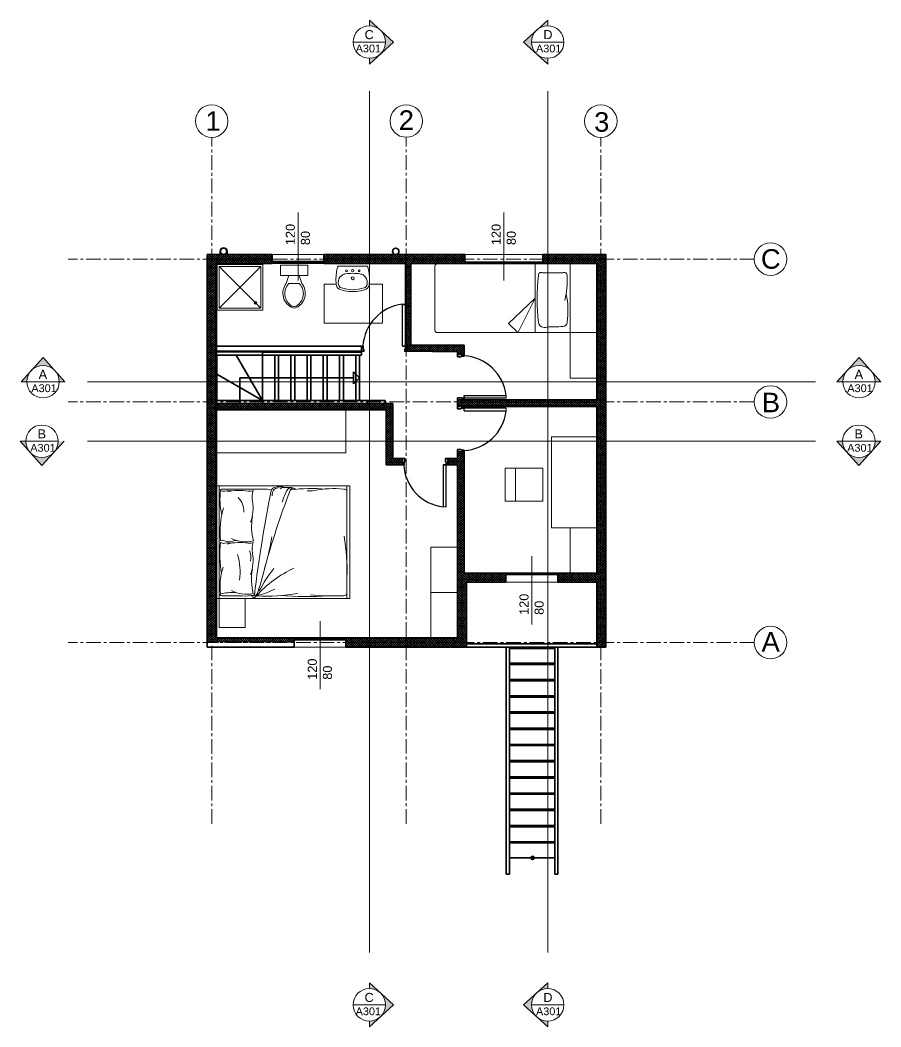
# Model space of a CAD drawing. Header units: inches. Extents: x 5267 to 8013, y 4209 to 5761.
# Drawn here: x 6686 to 8013, y 4209 to 5761 of the extents above; entities that cross this region are included whole.
import ezdxf

# ---------------------------------------------------------------- set-up
doc = ezdxf.new("R2010")
doc.units = ezdxf.units.IN
doc.header["$MEASUREMENT"] = 0
doc.linetypes.add('CENTER', pattern=[2, 1.25, -0.25, 0.25, -0.25])
for name, color, linetype, lineweight in [('A-ANNO-DIMS', 3, 'Continuous', 18), ('A-ANNO-SYMB', 3, 'Continuous', 18), ('A-ANNO-TEXT', 3, 'Continuous', 18), ('A-DOOR-FULL', 4, 'Continuous', 25), ('A-ELEV-PATT', 8, 'Continuous', 18), ('A-FLOR-LEVL', 7, 'Continuous', 35), ('A-FLOR-PATT', 8, 'Continuous', 18), ('A-FURN', 8, 'Continuous', 18), ('A-GLAZ-FULL', 4, 'Continuous', 25), ('A-WALL-FULL', 7, 'Continuous', 35)]:
    doc.layers.add(name, color=color, linetype=linetype, lineweight=lineweight)
doc.styles.add('E-ARIAL', font='Arial.ttf')
doc.styles.get("Standard").update_dxf_attribs({"font": 'Arial.ttf'})

msp = doc.modelspace()

# ---------------------------------------------------------------- hatches: boundary and pattern name
at = {"layer": 'A-ANNO-SYMB'}
h = msp.add_hatch(color=256, dxfattribs=at)
h.dxf.hatch_style = 1
h.paths.add_polyline_path([(7224.409, 5760.925), (7240.317, 5746.578, 0.17350202), (7224.409, 5752.269)])
h.paths.add_polyline_path([(7249.487, 5727.191, 0.20017764), (7242.056, 5745.01), (7261.814, 5727.191), (7241.265, 5708.622, 0.21149677)])
h.paths.add_polyline_path([(7224.409, 5702.112, 0.18638828), (7241.265, 5708.622), (7224.409, 5693.236)])
h = msp.add_hatch(color=256, dxfattribs=at)
h.dxf.hatch_style = 1
h.paths.add_polyline_path([(7499.55, 5760.925), (7483.641, 5746.578, -0.17350202), (7499.55, 5752.269)])
h.paths.add_polyline_path([(7474.471, 5727.191, -0.20017764), (7481.903, 5745.01), (7462.145, 5727.191), (7482.693, 5708.622, -0.21149677)])
h.paths.add_polyline_path([(7499.55, 5702.112, -0.18638828), (7482.693, 5708.622), (7499.55, 5693.236)])
h = msp.add_hatch(color=256, dxfattribs=at)
h.dxf.hatch_style = 1
h.paths.add_polyline_path([(6754.798, 5203.631), (6740.45, 5219.539, -0.17350202), (6746.142, 5203.631)])
h.paths.add_polyline_path([(6721.064, 5228.709, -0.20017764), (6738.883, 5221.278), (6721.064, 5241.036), (6702.495, 5220.487, -0.21149677)])
h.paths.add_polyline_path([(6695.985, 5203.631, -0.18638828), (6702.495, 5220.487), (6687.109, 5203.631)])
h = msp.add_hatch(color=256, dxfattribs=at)
h.dxf.hatch_style = 1
h.paths.add_polyline_path([(8013.475, 5203.631), (7999.128, 5219.539, -0.17350202), (8004.819, 5203.631)])
h.paths.add_polyline_path([(7979.741, 5228.709, -0.20017764), (7997.56, 5221.278), (7979.741, 5241.036), (7961.172, 5220.487, -0.21149677)])
h.paths.add_polyline_path([(7954.663, 5203.631, -0.18638828), (7961.172, 5220.487), (7945.786, 5203.631)])
h = msp.add_hatch(color=256, dxfattribs=at)
h.dxf.hatch_style = 1
h.paths.add_polyline_path([(6685.74, 5111.695), (6700.087, 5095.787, -0.17350202), (6694.396, 5111.695)])
h.paths.add_polyline_path([(6719.474, 5086.617, -0.20017764), (6701.655, 5094.049), (6719.474, 5074.291), (6738.043, 5094.839, -0.21149677)])
h.paths.add_polyline_path([(6744.553, 5111.695, -0.18638828), (6738.043, 5094.839), (6753.429, 5111.695)])
h = msp.add_hatch(color=256, dxfattribs=at)
h.dxf.hatch_style = 1
h.paths.add_polyline_path([(7945.786, 5111.695), (7960.133, 5095.787, -0.17350202), (7954.442, 5111.695)])
h.paths.add_polyline_path([(7979.52, 5086.617, -0.20017764), (7961.701, 5094.049), (7979.52, 5074.291), (7998.089, 5094.839, -0.21149677)])
h.paths.add_polyline_path([(8004.598, 5111.695, -0.18638828), (7998.089, 5094.839), (8013.475, 5111.695)])
h = msp.add_hatch(color=256, dxfattribs=at)
h.dxf.hatch_style = 1
h.paths.add_polyline_path([(7224.409, 4276.791), (7240.317, 4262.443, 0.17350202), (7224.409, 4268.135)])
h.paths.add_polyline_path([(7249.487, 4243.057, 0.20017764), (7242.056, 4260.876), (7261.814, 4243.057), (7241.265, 4224.488, 0.21149677)])
h.paths.add_polyline_path([(7224.409, 4217.978, 0.18638828), (7241.265, 4224.488), (7224.409, 4209.102)])
h = msp.add_hatch(color=256, dxfattribs=at)
h.dxf.hatch_style = 1
h.paths.add_polyline_path([(7499.55, 4276.791), (7483.641, 4262.443, -0.17350202), (7499.55, 4268.135)])
h.paths.add_polyline_path([(7474.471, 4243.057, -0.20017764), (7481.903, 4260.876), (7462.145, 4243.057), (7482.693, 4224.488, -0.21149677)])
h.paths.add_polyline_path([(7499.55, 4217.978, -0.18638828), (7482.693, 4224.488), (7499.55, 4209.102)])
at = {"layer": 'A-FLOR-PATT'}
for points in [[(7076.02, 5388.939), (7076.02, 5389.189), (7074.353, 5389.189), (7074.353, 5386.564), (7076.02, 5386.564), (7076.02, 5386.814), (7074.603, 5386.814), (7074.603, 5388.939)], [(7074.353, 5389.189), (7074.353, 5386.564), (7076.02, 5386.564), (7076.02, 5386.814), (7074.603, 5386.814), (7074.603, 5388.939), (7076.02, 5388.939), (7076.02, 5389.189)], [(7074.353, 5389.189), (7074.353, 5386.564), (7076.02, 5386.564), (7076.02, 5386.814), (7074.603, 5386.814), (7074.603, 5388.939), (7076.02, 5388.939), (7076.02, 5389.189)], [(7074.353, 5389.189), (7074.353, 5386.564), (7076.02, 5386.564), (7076.02, 5386.814), (7074.603, 5386.814), (7074.603, 5388.939), (7076.02, 5388.939), (7076.02, 5389.189)], [(7154.404, 5389.189), (7154.404, 5386.564), (7152.737, 5386.564), (7152.737, 5386.814), (7154.154, 5386.814), (7154.154, 5388.939), (7152.737, 5388.939), (7152.737, 5389.189)], [(7154.404, 5389.189), (7154.404, 5386.564), (7152.737, 5386.564), (7152.737, 5386.814), (7154.154, 5386.814), (7154.154, 5388.939), (7152.737, 5388.939), (7152.737, 5389.189)], [(7154.404, 5389.189), (7154.404, 5386.564), (7152.737, 5386.564), (7152.737, 5386.814), (7154.154, 5386.814), (7154.154, 5388.939), (7152.737, 5388.939), (7152.737, 5389.189)], [(7152.742, 5388.939), (7152.742, 5389.189), (7154.409, 5389.189), (7154.409, 5386.564), (7152.742, 5386.564), (7152.742, 5386.814), (7154.159, 5386.814), (7154.159, 5388.939)], [(7373.576, 5387.939), (7373.576, 5388.189), (7371.909, 5388.189), (7371.909, 5385.564), (7373.576, 5385.564), (7373.576, 5385.814), (7372.159, 5385.814), (7372.159, 5387.939)], [(7371.909, 5388.189), (7371.909, 5385.564), (7373.576, 5385.564), (7373.576, 5385.814), (7372.159, 5385.814), (7372.159, 5387.939), (7373.576, 5387.939), (7373.576, 5388.189)], [(7371.909, 5388.189), (7371.909, 5385.564), (7373.576, 5385.564), (7373.576, 5385.814), (7372.159, 5385.814), (7372.159, 5387.939), (7373.576, 5387.939), (7373.576, 5388.189)], [(7371.909, 5388.189), (7371.909, 5385.564), (7373.576, 5385.564), (7373.576, 5385.814), (7372.159, 5385.814), (7372.159, 5387.939), (7373.576, 5387.939), (7373.576, 5388.189)], [(7491.904, 5388.189), (7491.904, 5385.564), (7490.237, 5385.564), (7490.237, 5385.814), (7491.654, 5385.814), (7491.654, 5387.939), (7490.237, 5387.939), (7490.237, 5388.189)], [(7436.607, 4906.203), (7436.607, 4905.953), (7434.941, 4905.953), (7434.941, 4908.578), (7436.607, 4908.578), (7436.607, 4908.328), (7435.191, 4908.328), (7435.191, 4906.203)], [(7513.43, 4906.203), (7513.43, 4905.953), (7515.097, 4905.953), (7515.097, 4908.578), (7513.43, 4908.578), (7513.43, 4908.328), (7514.847, 4908.328), (7514.847, 4906.203)], [(7110.076, 4805.189), (7110.076, 4804.939), (7108.409, 4804.939), (7108.409, 4807.564), (7110.076, 4807.564), (7110.076, 4807.314), (7108.659, 4807.314), (7108.659, 4805.189)], [(7186.898, 4805.189), (7186.898, 4804.939), (7188.565, 4804.939), (7188.565, 4807.564), (7186.898, 4807.564), (7186.898, 4807.314), (7188.315, 4807.314), (7188.315, 4805.189)]]:
    msp.add_hatch(color=256, dxfattribs=at).paths.add_polyline_path(points)
at = {"layer": 'A-WALL-FULL'}
h = msp.add_hatch(dxfattribs=at)
h.set_pattern_fill('ANSI37', color=256, scale=20, angle=360)
h.set_pattern_definition([(45, (-2616.8682, -1308.8338), (-1.76776695, 1.76776695), []), (135, (-2616.8682, -1308.8338), (-1.76776695, -1.76776695), [])])
h.paths.add_polyline_path([(7074.409, 5392.564), (6981.409, 5392.564), (6981.409, 5203.631), (6988.409, 5203.631), (6988.409, 5204.564), (6988.409, 5224.564), (6988.409, 5264.564), (6988.409, 5304.564), (6988.409, 5344.564), (6988.409, 5385.564), (7074.409, 5385.564)])
h.paths.add_polyline_path([(7074.409, 5399.564), (6981.409, 5399.564), (6981.409, 5392.564), (7074.409, 5392.564)])
h.paths.add_polyline_path([(6981.409, 5399.564), (6974.409, 5399.564), (6974.409, 5392.564), (6981.409, 5392.564)])
h.paths.add_polyline_path([(6981.409, 5392.564), (6974.409, 5392.564), (6974.409, 5344.564), (6974.409, 5304.564), (6974.409, 5264.564), (6974.409, 5224.564), (6974.409, 5204.564), (6974.409, 5203.631), (6981.409, 5203.631)])
h.paths.add_polyline_path([(6988.409, 5203.631), (6981.409, 5203.631), (6981.409, 5172.314), (6988.409, 5172.314)])
h.paths.add_polyline_path([(6981.409, 5203.631), (6974.409, 5203.631), (6974.409, 5172.314), (6981.409, 5172.314)])
h.paths.add_polyline_path([(6981.409, 5172.314), (6974.409, 5172.314), (6974.409, 5149.564), (6974.409, 5111.695), (6981.409, 5111.695)])
h.paths.add_polyline_path([(6988.409, 5172.314), (6981.409, 5172.314), (6981.409, 5111.695), (6988.409, 5111.695), (6988.409, 5149.564)])
h.paths.add_polyline_path([(6981.409, 5111.695), (6974.409, 5111.695), (6974.409, 5109.564), (6974.409, 5069.564), (6974.409, 5029.564), (6974.409, 4989.564), (6974.409, 4949.564), (6974.409, 4909.564), (6974.409, 4869.564), (6974.409, 4801.564), (6981.409, 4801.564)])
h.paths.add_polyline_path([(6988.409, 5029.564), (6988.409, 5069.564), (6988.409, 5109.564), (6988.409, 5111.695), (6981.409, 5111.695), (6981.409, 4801.564), (7108.409, 4801.564), (7108.409, 4808.564), (7068.409, 4808.564), (7028.409, 4808.564), (6988.409, 4808.564), (6988.409, 4869.564), (6988.409, 4909.564), (6988.409, 4949.564), (6988.409, 4989.564)])
h.paths.add_polyline_path([(7374.473, 4799.564), (7374.473, 4801.564), (7288.409, 4801.564), (7288.409, 4794.564), (7369.409, 4794.564), (7374.473, 4794.564)])
h.paths.add_polyline_path([(7374.473, 4894.556), (7434.941, 4894.556), (7434.941, 4908.556), (7370.473, 4908.556), (7370.473, 5095.464), (7360.473, 5095.464), (7360.473, 5085.464), (7345.473, 5085.464), (7345.473, 5075.464), (7360.473, 5075.464), (7360.473, 4808.564), (7288.409, 4808.564), (7288.409, 4801.564), (7374.473, 4801.564)])
h.paths.add_polyline_path([(7281.409, 4801.564), (7224.409, 4801.564), (7224.409, 4794.564), (7281.409, 4794.564)])
h.paths.add_polyline_path([(7281.409, 4808.564), (7224.409, 4808.564), (7224.409, 4801.564), (7281.409, 4801.564)])
h.paths.add_polyline_path([(7224.409, 4801.564), (7188.409, 4801.564), (7188.409, 4794.564), (7224.409, 4794.564)])
h.paths.add_polyline_path([(7224.409, 4808.564), (7188.409, 4808.564), (7188.409, 4801.564), (7224.409, 4801.564)])
h.paths.add_polyline_path([(7288.409, 4801.564), (7281.409, 4801.564), (7281.409, 4794.564), (7288.409, 4794.564)])
h.paths.add_polyline_path([(7288.409, 4808.564), (7281.409, 4808.564), (7281.409, 4801.564), (7288.409, 4801.564)])
h.paths.add_polyline_path([(7581.432, 5111.695), (7575.409, 5111.695), (7575.409, 4908.556), (7514.941, 4908.556), (7514.941, 4894.556), (7575.409, 4894.556), (7575.409, 4801.564), (7581.432, 4801.564)])
h.paths.add_polyline_path([(7589.409, 5111.695), (7581.432, 5111.695), (7581.432, 4801.564), (7589.409, 4801.564)])
h.paths.add_polyline_path([(7589.409, 4801.564), (7581.432, 4801.564), (7581.432, 4794.564), (7589.409, 4794.564)])
h.paths.add_polyline_path([(7581.432, 4801.564), (7575.409, 4801.564), (7575.409, 4794.564), (7581.432, 4794.564)])
h.paths.add_polyline_path([(7581.432, 5172.314), (7499.55, 5172.314), (7499.55, 5165.464), (7575.409, 5165.464), (7575.409, 5111.695), (7581.432, 5111.695)])
h.paths.add_polyline_path([(7589.409, 5172.314), (7581.432, 5172.314), (7581.432, 5111.695), (7589.409, 5111.695)])
h.paths.add_polyline_path([(7499.55, 5172.314), (7360.473, 5172.314), (7360.473, 5165.464), (7499.55, 5165.464)])
h.paths.add_polyline_path([(7499.55, 5175.464), (7360.473, 5175.464), (7360.473, 5172.314), (7499.55, 5172.314)])
h.paths.add_polyline_path([(7581.432, 5203.631), (7575.409, 5203.631), (7575.409, 5175.464), (7499.55, 5175.464), (7499.55, 5172.314), (7581.432, 5172.314)])
h.paths.add_polyline_path([(7589.409, 5203.631), (7581.432, 5203.631), (7581.432, 5172.314), (7589.409, 5172.314)])
h.paths.add_polyline_path([(7589.409, 5392.564), (7581.432, 5392.564), (7581.432, 5203.631), (7589.409, 5203.631)])
h.paths.add_polyline_path([(7581.432, 5392.564), (7499.55, 5392.564), (7499.55, 5385.564), (7575.409, 5385.564), (7575.409, 5203.631), (7581.432, 5203.631)])
h.paths.add_polyline_path([(7581.432, 5399.564), (7499.55, 5399.564), (7499.55, 5392.564), (7581.432, 5392.564)])
h.paths.add_polyline_path([(7589.409, 5399.564), (7581.432, 5399.564), (7581.432, 5392.564), (7589.409, 5392.564)])
h.paths.add_polyline_path([(7499.55, 5392.564), (7491.909, 5392.564), (7491.909, 5385.564), (7499.55, 5385.564)])
h.paths.add_polyline_path([(7499.55, 5399.564), (7491.909, 5399.564), (7491.909, 5392.564), (7499.55, 5392.564)])
h.paths.add_polyline_path([(7371.909, 5392.564), (7288.409, 5392.564), (7288.409, 5385.564), (7371.909, 5385.564)])
h.paths.add_polyline_path([(7371.909, 5399.564), (7288.409, 5399.564), (7288.409, 5392.564), (7371.909, 5392.564)])
h.paths.add_polyline_path([(7288.409, 5392.564), (7280.041, 5392.564), (7280.041, 5374.564), (7288.409, 5374.564)])
h.paths.add_polyline_path([(7280.041, 5392.564), (7234.409, 5392.564), (7234.409, 5385.564), (7280.041, 5385.564)])
edge = h.paths.add_edge_path()
edge.add_line((7280.041, 5399.564), (7265.772, 5399.564))
edge.add_arc((7265.091, 5404.517), 5, 262.165637, 277.834363, ccw=False)
edge.add_line((7264.409, 5399.564), (7234.409, 5399.564))
edge.add_line((7234.409, 5399.564), (7234.409, 5392.564))
edge.add_line((7234.409, 5392.564), (7280.041, 5392.564))
edge.add_line((7280.041, 5392.564), (7280.041, 5399.564))
h.paths.add_polyline_path([(7288.409, 5399.564), (7280.041, 5399.564), (7280.041, 5392.564), (7288.409, 5392.564)])
h.paths.add_polyline_path([(7288.421, 5374.564), (7288.409, 5374.564), (7280.03, 5374.564), (7280.03, 5258.164), (7282.521, 5258.164), (7282.521, 5253.664), (7282.521, 5250.464), (7360.473, 5249.764), (7360.473, 5245.464), (7370.473, 5245.464), (7370.473, 5259.764), (7288.421, 5259.764)])
h.paths.add_polyline_path([(7224.409, 5392.564), (7194.409, 5392.564), (7194.409, 5385.564), (7224.409, 5385.564)])
h.paths.add_polyline_path([(7224.409, 5399.564), (7194.409, 5399.564), (7194.409, 5392.564), (7224.409, 5392.564)])
h.paths.add_polyline_path([(7194.409, 5399.564), (7154.409, 5399.564), (7154.409, 5392.564), (7194.409, 5392.564)])
h.paths.add_polyline_path([(7194.409, 5392.564), (7154.409, 5392.564), (7154.409, 5385.564), (7194.409, 5385.564)])
h.paths.add_polyline_path([(7234.409, 5392.564), (7224.409, 5392.564), (7224.409, 5385.564), (7234.409, 5385.564)])
h.paths.add_polyline_path([(7234.409, 5399.564), (7224.409, 5399.564), (7224.409, 5392.564), (7234.409, 5392.564)])
h.paths.add_polyline_path([(7260.473, 5170.064), (7224.409, 5170.064), (7224.409, 5160.064), (7250.473, 5160.064), (7250.473, 5111.695), (7260.473, 5111.695)])
h.paths.add_polyline_path([(7275.473, 5085.464), (7260.473, 5085.464), (7260.473, 5111.695), (7250.473, 5111.695), (7250.473, 5075.464), (7275.473, 5075.464)])
h.paths.add_polyline_path([(7224.409, 5170.064), (6988.409, 5170.064), (6988.409, 5160.064), (7224.409, 5160.064)])

# ---------------------------------------------------------------- linework, layer by layer
for p, q in [((7360.473, 5245.464), (7360.473, 5249.764)), ((7360.473, 5165.464), (7360.473, 5175.464)), ((7370.473, 5175.464), (7370.473, 5182.464)), ((7370.473, 5158.464), (7370.473, 5165.464)), ((7275.473, 5075.464), (7275.473, 5085.464)), ((7345.473, 5075.464), (7345.473, 5085.464)), ((7589.409, 4794.564), (7335.409, 4794.564))]:
    msp.add_line(p, q)
at = {"layer": 'A-ANNO-DIMS'}
for p, q in [((7114.409, 5399.564), (7114.409, 5464.564)), ((7431.909, 5399.564), (7431.909, 5464.564)), ((7114.409, 5359.564), (7114.409, 5399.564)), ((7431.909, 5359.564), (7431.909, 5399.564)), ((7474.941, 4934.556), (7474.941, 4894.556)), ((7474.941, 4894.556), (7474.941, 4829.556)), ((7148.409, 4834.564), (7148.409, 4794.564)), ((7148.409, 4794.564), (7148.409, 4729.564))]:
    msp.add_line(p, q, dxfattribs=at)
at = {"layer": 'A-ANNO-SYMB'}
for p, q in [((7261.814, 5727.191), (7224.409, 5760.925)), ((7224.409, 5760.925), (7224.409, 5752.269)), ((7462.145, 5727.191), (7499.55, 5760.925)), ((7499.55, 5760.925), (7499.55, 5752.269)), ((7199.331, 5727.191), (7249.487, 5727.191)), ((7261.814, 5727.191), (7224.409, 5693.236)), ((7462.145, 5727.191), (7499.55, 5693.236)), ((7524.628, 5727.191), (7474.471, 5727.191)), ((7224.409, 5693.236), (7224.409, 5702.112)), ((7499.55, 5693.236), (7499.55, 5702.112)), ((6721.064, 5241.036), (6687.109, 5203.631)), ((6721.064, 5241.036), (6754.798, 5203.631)), ((7979.741, 5241.036), (7945.786, 5203.631)), ((7979.741, 5241.036), (8013.475, 5203.631)), ((6687.109, 5203.631), (6695.985, 5203.631)), ((6695.985, 5203.631), (6746.142, 5203.631)), ((6754.798, 5203.631), (6746.142, 5203.631)), ((7945.786, 5203.631), (7954.663, 5203.631)), ((7954.663, 5203.631), (8004.819, 5203.631)), ((8013.475, 5203.631), (8004.819, 5203.631)), ((6719.474, 5074.291), (6685.74, 5111.695)), ((6685.74, 5111.695), (6694.396, 5111.695)), ((6744.553, 5111.695), (6694.396, 5111.695)), ((6719.474, 5074.291), (6753.429, 5111.695)), ((7979.52, 5074.291), (7945.786, 5111.695)), ((7945.786, 5111.695), (7954.442, 5111.695)), ((8004.598, 5111.695), (7954.442, 5111.695)), ((7979.52, 5074.291), (8013.475, 5111.695)), ((8013.475, 5111.695), (8004.598, 5111.695)), ((7261.814, 4243.057), (7224.409, 4276.791)), ((7224.409, 4276.791), (7224.409, 4268.135)), ((7462.145, 4243.057), (7499.55, 4276.791)), ((7499.55, 4276.791), (7499.55, 4268.135)), ((7199.331, 4243.057), (7249.487, 4243.057)), ((7261.814, 4243.057), (7224.409, 4209.102)), ((7462.145, 4243.057), (7499.55, 4209.102)), ((7524.628, 4243.057), (7474.471, 4243.057)), ((7224.409, 4209.102), (7224.409, 4217.978)), ((7499.55, 4209.102), (7499.55, 4217.978))]:
    msp.add_line(p, q, dxfattribs=at)
at = {"layer": 'A-ANNO-SYMB', "linetype": 'CENTER', "ltscale": 18}
for points in [[(6981.409, 4522.111), (6981.409, 5580.211)], [(7281.409, 4522.232), (7281.409, 5580.332)], [(7581.432, 4522.112), (7581.432, 5580.212)], [(7818.198, 5392.564), (6760.098, 5392.564)], [(7818.078, 5172.314), (6759.978, 5172.314)], [(7818.199, 4801.564), (6760.099, 4801.564)]]:
    msp.add_lwpolyline(points, dxfattribs=at)
at = {"layer": 'A-ANNO-SYMB'}
for centre in [(7224.409, 5727.191), (7499.55, 5727.191), (6981.297, 5605.29), (7281.409, 5605.41), (7581.432, 5605.29), (7843.277, 5392.564), (6721.064, 5203.631), (7979.741, 5203.631), (7843.157, 5172.314), (6719.474, 5111.695), (7979.52, 5111.695), (7843.278, 4801.452), (7224.409, 4243.057), (7499.55, 4243.057)]:
    msp.add_circle(centre, 25.078, dxfattribs=at)
at = {"layer": 'A-DOOR-FULL'}
for p, q in [((7275.521, 5258.164), (7275.521, 5323.164)), ((7280.021, 5323.164), (7280.021, 5258.164)), ((7280.021, 5258.164), (7275.521, 5258.164)), ((7275.521, 5258.164), (7280.021, 5258.164)), ((7370.473, 5177.964), (7370.473, 5182.464)), ((7370.473, 5182.464), (7370.473, 5177.964)), ((7370.473, 5182.464), (7435.473, 5182.464)), ((7435.473, 5177.964), (7370.473, 5177.964)), ((7435.473, 5162.964), (7370.473, 5162.964)), ((7370.473, 5158.464), (7435.473, 5158.464)), ((7342.973, 5075.464), (7338.473, 5075.464)), ((7338.473, 5075.464), (7342.973, 5075.464)), ((7338.473, 5075.464), (7338.473, 5010.464)), ((7342.973, 5010.464), (7342.973, 5075.464))]:
    msp.add_line(p, q, dxfattribs=at)
for centre, start, end in [((7283.925, 5254.047), 96.932779, 176.610161), ((7366.356, 5174.06), 6.932779, 86.610161), ((7366.356, 5166.868), 273.389839, 353.067221), ((7346.877, 5079.581), 183.38984, 263.067221)]:
    msp.add_arc(centre, 69.626, start, end, dxfattribs=at)
at = {"layer": 'A-ELEV-PATT'}
for p, q in [((7224.409, 4323.903), (7224.409, 5651.585)), ((7499.55, 5651.585), (7499.55, 4323.903)), ((7154.409, 5399.564), (7074.409, 5399.564)), ((7074.409, 5385.564), (7154.409, 5385.564)), ((7371.909, 5399.564), (7491.909, 5399.564)), ((6974.409, 5203.631), (7912.783, 5203.631)), ((6974.409, 5111.695), (7912.783, 5111.695)), ((7514.941, 4894.556), (7434.941, 4894.556)), ((7188.409, 4794.564), (7108.409, 4794.564))]:
    msp.add_line(p, q, dxfattribs=at)
at = {"layer": 'A-FLOR-LEVL'}
for p, q in [((7059.409, 5244.564), (7059.409, 5249.064)), ((7212.521, 5249.064), (7059.409, 5249.064)), ((7059.409, 5244.564), (7059.409, 5249.064)), ((7018.995, 5244.564), (6989.409, 5244.564)), ((6989.409, 5214.978), (6989.409, 5244.564)), ((6989.409, 5214.978), (6989.409, 5244.564)), ((7059.409, 5244.564), (7018.995, 5244.564)), ((7059.409, 5174.564), (7018.995, 5244.564)), ((7206.391, 5244.564), (7059.409, 5244.564)), ((7059.409, 5170.064), (7059.409, 5244.564)), ((7078.409, 5174.564), (7078.409, 5244.564)), ((7084.409, 5174.564), (7084.409, 5244.564)), ((7103.409, 5174.564), (7103.409, 5244.564)), ((7109.409, 5174.564), (7109.409, 5244.564)), ((7128.409, 5174.564), (7128.409, 5244.564)), ((7134.409, 5174.564), (7134.409, 5244.564)), ((7153.409, 5174.564), (7153.409, 5244.564)), ((7159.409, 5174.564), (7159.409, 5244.564)), ((7178.409, 5174.564), (7178.409, 5244.564)), ((7184.409, 5174.564), (7184.409, 5244.564)), ((7203.409, 5174.564), (7203.409, 5244.564)), ((7206.391, 5244.564), (7209.409, 5244.564)), ((7209.409, 5174.564), (7209.409, 5244.564)), ((6989.409, 5174.564), (6989.409, 5214.978)), ((6989.409, 5174.564), (6989.409, 5214.978)), ((7059.409, 5174.564), (6989.409, 5214.978)), ((7200.122, 5200.277), (7200.122, 5218.85)), ((7209.409, 5209.564), (7200.122, 5218.85)), ((7024.409, 5209.564), (7200.122, 5209.564)), ((7024.409, 5209.564), (7024.409, 5170.064)), ((7209.409, 5209.564), (7200.122, 5200.277)), ((7059.409, 5174.564), (6989.409, 5174.564)), ((7059.409, 5174.564), (7248.749, 5174.564)), ((7248.749, 5170.064), (7059.409, 5170.064)), ((7221.029, 5170.064), (7221.029, 5174.564)), ((7248.749, 5174.564), (7248.749, 5170.064)), ((7108.409, 4808.564), (7188.409, 4808.564)), ((7369.409, 4794.564), (7288.409, 4794.564)), ((7374.409, 4794.564), (7289.409, 4794.564)), ((7374.409, 4794.564), (7289.409, 4794.564)), ((7435.409, 4444.564), (7435.409, 4794.564)), ((7440.409, 4444.564), (7440.409, 4794.564)), ((7440.409, 4792.564), (7510.409, 4792.564)), ((7510.409, 4444.564), (7510.409, 4794.564)), ((7515.409, 4444.564), (7515.409, 4794.564)), ((7510.409, 4769.564), (7440.409, 4769.564)), ((7510.409, 4767.563), (7440.409, 4767.563)), ((7510.409, 4744.563), (7440.409, 4744.563)), ((7510.409, 4742.563), (7440.409, 4742.563)), ((7510.409, 4719.563), (7440.409, 4719.563)), ((7510.409, 4717.563), (7440.409, 4717.563)), ((7510.409, 4694.563), (7440.409, 4694.563)), ((7510.409, 4692.563), (7440.409, 4692.563)), ((7510.409, 4669.563), (7440.409, 4669.563)), ((7510.409, 4667.562), (7440.409, 4667.562)), ((7510.409, 4644.562), (7440.409, 4644.562)), ((7510.409, 4642.562), (7440.409, 4642.562)), ((7510.409, 4619.562), (7440.409, 4619.562)), ((7510.409, 4617.562), (7440.409, 4617.562)), ((7510.409, 4594.562), (7440.409, 4594.562)), ((7510.409, 4594.562), (7440.409, 4594.562)), ((7510.409, 4592.561), (7440.409, 4592.561)), ((7510.409, 4592.561), (7440.409, 4592.561)), ((7510.409, 4569.561), (7440.409, 4569.561)), ((7510.409, 4569.561), (7440.409, 4569.561)), ((7510.409, 4567.561), (7440.409, 4567.561)), ((7510.409, 4544.561), (7440.409, 4544.561)), ((7510.409, 4544.561), (7440.409, 4544.561)), ((7510.409, 4542.561), (7440.409, 4542.561)), ((7510.409, 4519.561), (7440.409, 4519.561)), ((7510.409, 4517.56), (7440.409, 4517.56)), ((7510.409, 4517.56), (7440.409, 4517.56)), ((7510.409, 4517.56), (7440.409, 4517.56)), ((7510.409, 4517.56), (7440.409, 4517.56)), ((7510.409, 4494.56), (7440.409, 4494.56)), ((7510.409, 4494.56), (7440.409, 4494.56)), ((7510.409, 4492.564), (7440.409, 4492.564)), ((7510.409, 4492.564), (7440.409, 4492.564)), ((7510.409, 4469.564), (7440.409, 4469.564)), ((7440.409, 4444.564), (7435.409, 4444.564)), ((7440.409, 4444.564), (7435.409, 4444.564)), ((7515.409, 4444.564), (7510.409, 4444.564))]:
    msp.add_line(p, q, dxfattribs=at)
msp.add_circle((7476.214, 4469.564), 2.5, dxfattribs=at)
at = {"layer": 'A-FURN'}
for p, q in [((7480.239, 5332.379), (7480.239, 5385.564)), ((7480.239, 5279.194), (7480.239, 5385.564)), ((7480.239, 5332.379), (7480.239, 5385.564)), ((7480.239, 5279.194), (7480.239, 5385.564)), ((7534.409, 5279.194), (7534.409, 5385.564)), ((7534.409, 5279.194), (7534.409, 5385.564)), ((7534.409, 5385.564), (7534.409, 5279.194)), ((7534.409, 5279.194), (7534.409, 5385.564)), ((7534.409, 5279.194), (7534.409, 5385.564)), ((7534.409, 5385.564), (7534.409, 5279.194)), ((7534.409, 5385.564), (7534.409, 5279.194)), ((7056.909, 5381.064), (6992.909, 5317.064)), ((7056.909, 5317.064), (6992.909, 5381.064)), ((7176.515, 5381.489), (7221.06, 5381.489)), ((7325.689, 5381.844), (7325.689, 5282.914)), ((7325.689, 5381.844), (7325.689, 5282.914)), ((7100.364, 5367.084), (7096.364, 5355.084)), ((7116.364, 5355.084), (7100.364, 5355.084)), ((7116.364, 5367.084), (7120.364, 5355.084)), ((7154.546, 5354.039), (7172.921, 5354.039)), ((7154.546, 5294.039), (7154.546, 5354.039)), ((7224.121, 5354.039), (7244.546, 5354.039)), ((7244.546, 5354.039), (7244.546, 5294.039)), ((7275.521, 5323.164), (7280.021, 5323.164)), ((7480.239, 5332.379), (7439, 5293.208)), ((7480.239, 5332.379), (7439, 5293.208)), ((7480.239, 5332.379), (7453.386, 5279.166)), ((7480.239, 5332.379), (7453.386, 5279.166)), ((7275.521, 5322.264), (7280.021, 5322.264)), ((7244.546, 5294.039), (7154.546, 5294.039)), ((7439.007, 5293.208), (7453.4, 5279.194)), ((7439.007, 5293.208), (7453.4, 5279.194)), ((7329.409, 5279.194), (7493.729, 5279.194)), ((7329.409, 5279.194), (7493.729, 5279.194)), ((7534.409, 5279.194), (7480.239, 5279.194)), ((7534.409, 5279.194), (7480.239, 5279.194)), ((7493.729, 5279.194), (7534.409, 5279.194)), ((7493.729, 5279.194), (7534.409, 5279.194)), ((7534.409, 5209.194), (7534.409, 5279.194)), ((7534.409, 5279.194), (7575.409, 5279.194)), ((7534.409, 5279.194), (7575.409, 5279.194)), ((6974.409, 5203.631), (6789.624, 5203.631)), ((7575.409, 5209.194), (7534.409, 5209.194)), ((7435.473, 5183.164), (7435.473, 5178.664)), ((7435.473, 5182.464), (7435.473, 5177.964)), ((7188.409, 5094.064), (7188.409, 5160.064)), ((7435.473, 5162.964), (7435.473, 5157.964)), ((6974.409, 5111.695), (6789.624, 5111.695)), ((7505.409, 4978.556), (7505.409, 5118.556)), ((7505.409, 5118.556), (7575.409, 5118.556)), ((6988.409, 5094.064), (7188.409, 5094.064)), ((7433.944, 5070.19), (7491.944, 5070.19)), ((7433.944, 5019.19), (7433.944, 5070.19)), ((7449.944, 5019.19), (7449.944, 5070.19)), ((7491.944, 5070.19), (7491.944, 5019.19)), ((6988.409, 5043.29), (7194.325, 5043.29)), ((6992.803, 4869.564), (6992.803, 5043.29)), ((7059.792, 5038.18), (6996.891, 5038.18)), ((7102.988, 5040.735), (7092.961, 5040.735)), ((7104.756, 5040.419), (7110.826, 5038.18)), ((7189.931, 4869.564), (7189.931, 5043.29)), ((7194.325, 4869.564), (7194.325, 5043.29)), ((7491.944, 5019.19), (7433.944, 5019.19)), ((7337.773, 5010.464), (7342.273, 5010.464)), ((7338.473, 5010.464), (7342.973, 5010.464)), ((7575.409, 4978.556), (7505.409, 4978.556)), ((7534.409, 4978.556), (7534.409, 4908.556)), ((7575.409, 4978.556), (7534.409, 4978.556)), ((7319.473, 4878.564), (7319.473, 4948.564)), ((7319.473, 4948.564), (7360.473, 4948.564)), ((7319.473, 4808.564), (7319.473, 4878.564)), ((7319.473, 4878.564), (7360.473, 4878.564)), ((7360.473, 4878.564), (7319.473, 4878.564)), ((6988.409, 4869.564), (7194.325, 4869.564)), ((6992.803, 4824.564), (6992.803, 4869.564)), ((6992.803, 4869.564), (7032.803, 4869.564)), ((7032.803, 4869.564), (7032.803, 4824.564)), ((7032.803, 4824.564), (6992.803, 4824.564))]:
    msp.add_line(p, q, dxfattribs=at)
for points in [[(7059.909, 5384.064), (6989.909, 5384.064), (6989.909, 5314.064), (7059.909, 5314.064)], [(7056.909, 5381.064), (6992.909, 5381.064), (6992.909, 5317.064), (7056.909, 5317.064)], [(7129.364, 5367.084), (7129.364, 5383.084), (7087.364, 5383.084), (7087.364, 5367.084)]]:
    msp.add_lwpolyline(points, close=True, dxfattribs=at)
for centre, radius in [((7189.069, 5374.687), 1.458), ((7198.787, 5374.687), 1.701), ((7208.505, 5374.687), 1.458), ((7198.787, 5363.026), 2.235), ((7048.991, 5324.982), 2)]:
    msp.add_circle(centre, radius, dxfattribs=at)
for centre, radius, start, end in [((7329.409, 5381.844), 3.72, 90, 180), ((7329.409, 5381.844), 3.72, 90, 180), ((7246.885, 5361.005), 74.013, 164.510265, 180.425162), ((7176.464, 5380.563), 0.927, 86.848034, 167.036943), ((7190.646, 5354.29), 15.835, 100.004253, 119.269919), ((7199.197, 5289.035), 81.636, 90.287623, 97.957639), ((7198.377, 5289.035), 81.636, 82.042361, 89.712377), ((7205.644, 5348.911), 21.358, 65.000669, 79.110678), ((7221.11, 5380.563), 0.927, 12.963057, 93.151966), ((7150.69, 5361.005), 74.013, 359.574838, 15.489735), ((7489.741, 5367.504), 4.525, 66.108412, 189.65758), ((7489.741, 5367.504), 4.525, 66.108412, 189.65758), ((7511.75, 5821.731), 450.541, 267.433329, 271.403752), ((7511.75, 5821.731), 450.541, 267.433329, 271.403752), ((7525.079, 5367.6), 4.373, 348.727786, 121.609499), ((7525.079, 5367.6), 4.373, 348.727786, 121.609499), ((7115.403, 5339.923), 24.338, 141.46911, 247.971435), ((7116.763, 5339.449), 22.658, 136.367725, 238.946824), ((7101.325, 5339.923), 24.338, 292.028433, 38.530706), ((7099.964, 5339.449), 22.658, 301.053007, 43.632092), ((7260.543, 5365.144), 87.795, 183.061208, 187.26694), ((7181.565, 5353.666), 8.12, 177.369742, 242.477337), ((7190.24, 5356.337), 13.883, 143.690331, 192.318723), ((7189.958, 5356.578), 13.513, 121.466522, 143.801932), ((7207.616, 5356.578), 13.513, 36.198068, 58.533478), ((7207.334, 5356.337), 13.883, 347.681277, 36.309669), ((7216.009, 5353.666), 8.12, 297.522663, 2.630258), ((7137.031, 5365.144), 87.795, 352.73306, 356.938792), ((7833.988, 5331.548), 350.62, 174.113914, 185.987397), ((7833.988, 5331.548), 350.62, 174.113914, 185.987397), ((7393.326, 5359.5), 136.234, 347.056382, 3.048832), ((7393.326, 5359.5), 136.234, 347.056382, 3.048832), ((7182.604, 5354.127), 5.974, 187.223352, 256.697213), ((7195.063, 5387.553), 44.562, 247.225426, 259.360071), ((7198.463, 5398.243), 52.821, 250.95751, 270.351757), ((7197.865, 5396.22), 53.609, 258.127357, 270.985569), ((7199.111, 5398.243), 52.821, 269.648243, 289.04249), ((7199.709, 5396.22), 53.609, 269.014431, 281.872643), ((7202.511, 5387.553), 44.562, 280.639929, 292.774574), ((7214.971, 5354.127), 5.974, 283.302787, 352.776648), ((7407.978, 5313.181), 122.747, 351.470226, 12.103264), ((7407.978, 5313.181), 122.747, 351.470226, 12.103264), ((7108.364, 5327.331), 8, 245.731825, 294.268174), ((7108.364, 5325.084), 8, 254.860528, 285.139471), ((7494.233, 5296.077), 9.02, 187.015318, 294.374368), ((7494.233, 5296.077), 9.02, 187.015318, 294.374368), ((7523.075, 5294.975), 6.293, 270, 0), ((7523.075, 5294.975), 6.293, 270, 0), ((7329.409, 5282.914), 3.72, 180, 270), ((7329.409, 5282.914), 3.72, 180, 270), ((7486.02, 6037.2), 749.435, 270.912564, 272.834064), ((7486.02, 6037.2), 749.435, 270.912564, 272.834064), ((6996.891, 5033.07), 5.11, 90, 143.130102), ((7102.905, 5023.131), 108.905, 173.141364, 192.42475), ((6999.533, 5042.77), 8.161, 234.378765, 285.198766), ((7007.591, 5013.108), 22.576, 77.311958, 105.198766), ((7024.173, 4957.59), 78.409, 80.371122, 104.259951), ((7039.482, 5047.831), 13.121, 260.371122, 296.964937), ((7079.38, 5025.341), 35.623, 162.35976, 189.39259), ((8971.764, 4648.132), 1937.801, 168.477032, 173.272009), ((7058.921, 4973.266), 64.92, 77.089042, 89.231293), ((8410.902, 4538.355), 1400.085, 159.186833, 164.407991), ((7080.027, 5033.788), 7.153, 102.88269, 168.38686), ((7098.335, 5026.198), 23.986, 155.033856, 176.464005), ((7084.589, 5029.751), 10.352, 94.684898, 140.598405), ((7086.529, 5005.36), 36.316, 76.928646, 102.88269), ((7093.614, 5029.738), 11.016, 86.60169, 127.730196), ((7152.985, 5003.126), 64.537, 148.01123, 166.865126), ((7102.151, 5034.997), 4.539, 89.010103, 149.297602), ((7107.003, 5034.144), 5.11, 69.754101, 160.672416), ((7136.136, 4794.336), 244.711, 85.175282, 97.876467), ((7102.988, 5035.625), 5.11, 69.754101, 90), ((7102.988, 5035.625), 5.11, 69.754101, 90), ((7132.757, 5069.22), 34.076, 262.474666, 281.342535), ((7170.212, 4882.499), 156.365, 84.638963, 101.342535), ((7184.821, 5033.07), 5.11, 360, 90), ((7000.849, 5003.729), 30.088, 357.829475, 45.009831), ((6980.394, 5008.967), 64.708, 340.355933, 9.39259), ((7142.537, 4970.659), 148.4, 164.892475, 184.681971), ((7131.275, 4980.498), 88.497, 170.326576, 194.597312), ((7182.813, 4937.179), 188.965, 174.309461, 188.941351), ((6997.745, 4950.731), 8.411, 65.787732, 111.712379), ((6999.533, 4962.55), 8.161, 234.378765, 285.198766), ((7008.278, 4974.155), 17.271, 245.787732, 292.880829), ((7007.591, 4932.888), 22.576, 77.311958, 105.198766), ((7024.173, 4877.37), 78.409, 80.371122, 104.259951), ((7033.918, 5008.998), 52.136, 245.117953, 282.986189), ((7018.404, 4950.16), 8.772, 69.016086, 112.880829), ((7039.482, 4967.61), 13.121, 260.371122, 296.964937), ((7079.38, 4945.121), 35.623, 162.35976, 189.39259), ((6465.128, 5074.88), 618.908, 340.996868, 349.727962), ((6864.051, 4911.701), 326.023, 358.3066, 9.483152), ((6940.422, 4911.894), 84.635, 350.432033, 17.270199), ((7015.453, 4932.745), 26.234, 347.148032, 22.382506), ((6978.38, 4928.582), 66.722, 340.657203, 9.250067), ((7082.821, 4888.585), 88.783, 161.02924, 188.01463), ((7133.517, 4899.091), 90.821, 170.143826, 194.100852), ((7179.134, 4759.187), 172.133, 114.383269, 138.45325), ((7244.596, 4780.247), 215.224, 141.037593, 152.08563), ((6996.891, 4878.761), 5.11, 216.869898, 270), ((7010.499, 4825.828), 52.736, 82.461081, 107.199075), ((6999.1, 3461.732), 1411.921, 88.811497, 90.089628), ((7035.273, 4927.854), 51.894, 243.33187, 281.289123), ((7032.923, 4925.803), 52.65, 265.055373, 285.85571), ((7046.507, 4875.209), 4.23, 196.300479, 333.938181), ((7045.219, 4875.596), 2.135, 219.395776, 348.125596), ((7045.492, 4876.438), 4.227, 292.605191, 4.498882), ((7015.486, 5011.069), 142.052, 284.189385, 296.309584), ((7063.699, 5179.353), 306.295, 267.494072, 279.509407), ((7129.549, 5441.896), 569.401, 265.697202, 273.222979), ((7169.111, 5244.381), 371.062, 264.512654, 272.426502), ((7184.821, 4878.761), 5.11, 270, 360)]:
    msp.add_arc(centre, radius, start, end, dxfattribs=at)
at = {"layer": 'A-GLAZ-FULL'}
for p, q in [((7074.353, 5389.189), (7154.409, 5389.189)), ((7076.02, 5389.189), (7074.353, 5389.189)), ((7074.353, 5386.564), (7153.545, 5386.564)), ((7074.603, 5386.814), (7074.603, 5388.939)), ((7076.02, 5386.814), (7074.603, 5386.814)), ((7075.02, 5387.21), (7075.02, 5388.543)), ((7075.02, 5388.543), (7077.936, 5388.543)), ((7075.02, 5387.21), (7077.936, 5387.21)), ((7076.02, 5388.939), (7076.02, 5389.189)), ((7076.02, 5386.564), (7076.02, 5386.814)), ((7076.936, 5388.126), (7151.82, 5388.126)), ((7076.936, 5387.626), (7076.936, 5388.126)), ((7076.936, 5387.626), (7151.82, 5387.626)), ((7077.936, 5388.126), (7077.936, 5388.543)), ((7077.936, 5387.21), (7077.936, 5387.626)), ((7153.737, 5388.543), (7150.82, 5388.543)), ((7150.82, 5388.126), (7150.82, 5388.543)), ((7150.82, 5387.21), (7150.82, 5387.626)), ((7153.737, 5387.21), (7150.82, 5387.21)), ((7151.82, 5388.126), (7151.82, 5387.626)), ((7153.545, 5388.939), (7153.545, 5389.189)), ((7153.545, 5386.564), (7153.545, 5386.814)), ((7153.545, 5386.814), (7154.159, 5386.814)), ((7153.737, 5387.21), (7153.737, 5388.543)), ((7154.159, 5388.939), (7154.159, 5386.814)), ((7154.409, 5389.189), (7154.409, 5386.564)), ((7371.909, 5388.189), (7491.909, 5388.189)), ((7373.576, 5388.189), (7371.909, 5388.189)), ((7371.909, 5385.564), (7491.909, 5385.564)), ((7373.576, 5385.814), (7372.159, 5385.814)), ((7372.576, 5386.21), (7372.576, 5387.543)), ((7372.576, 5387.543), (7375.492, 5387.543)), ((7372.576, 5386.21), (7375.492, 5386.21)), ((7373.576, 5387.939), (7373.576, 5388.189)), ((7373.576, 5385.564), (7373.576, 5385.814)), ((7374.492, 5387.126), (7490.655, 5387.126)), ((7374.492, 5386.626), (7374.492, 5387.126)), ((7374.492, 5386.626), (7490.655, 5386.626)), ((7375.492, 5387.126), (7375.492, 5387.543)), ((7375.492, 5386.21), (7375.492, 5386.626)), ((7491.646, 5387.543), (7488.729, 5387.543)), ((7488.729, 5387.126), (7488.729, 5387.543)), ((7488.729, 5386.21), (7488.729, 5386.626)), ((7491.646, 5386.21), (7488.729, 5386.21)), ((7490.655, 5387.126), (7490.655, 5386.626)), ((7491.646, 5386.21), (7491.646, 5387.543)), ((7515.097, 4908.578), (7434.941, 4908.578)), ((7515.097, 4905.953), (7434.941, 4905.953)), ((7435.191, 4906.203), (7435.191, 4908.328)), ((7435.805, 4908.328), (7435.191, 4908.328)), ((7435.613, 4907.932), (7438.529, 4907.932)), ((7435.613, 4907.932), (7435.613, 4906.599)), ((7435.613, 4906.599), (7438.529, 4906.599)), ((7435.805, 4908.578), (7435.805, 4908.328)), ((7435.805, 4906.203), (7435.805, 4905.953)), ((7512.514, 4907.516), (7437.529, 4907.516)), ((7437.529, 4907.016), (7437.529, 4907.516)), ((7512.514, 4907.016), (7437.529, 4907.016)), ((7438.529, 4907.932), (7438.529, 4907.516)), ((7438.529, 4907.016), (7438.529, 4906.599)), ((7514.43, 4907.932), (7511.514, 4907.932)), ((7511.514, 4907.932), (7511.514, 4907.516)), ((7511.514, 4907.016), (7511.514, 4906.599)), ((7514.43, 4906.599), (7511.514, 4906.599)), ((7512.514, 4907.516), (7512.514, 4907.016)), ((7513.43, 4908.578), (7513.43, 4908.328)), ((7513.43, 4908.328), (7514.847, 4908.328)), ((7513.43, 4906.203), (7513.43, 4905.953)), ((7513.43, 4905.953), (7515.097, 4905.953)), ((7514.43, 4907.932), (7514.43, 4906.599)), ((7188.565, 4807.564), (7108.409, 4807.564)), ((7108.409, 4804.939), (7108.409, 4807.564)), ((7188.565, 4804.939), (7108.409, 4804.939)), ((7108.659, 4805.189), (7108.659, 4807.314)), ((7109.273, 4807.314), (7108.659, 4807.314)), ((7109.081, 4806.918), (7111.998, 4806.918)), ((7109.081, 4806.918), (7109.081, 4805.585)), ((7109.081, 4805.585), (7111.998, 4805.585)), ((7109.273, 4807.564), (7109.273, 4807.314)), ((7109.273, 4805.189), (7109.273, 4804.939)), ((7185.982, 4806.501), (7110.998, 4806.501)), ((7110.998, 4806.001), (7110.998, 4806.501)), ((7185.982, 4806.001), (7110.998, 4806.001)), ((7111.998, 4806.918), (7111.998, 4806.501)), ((7111.998, 4806.001), (7111.998, 4805.585)), ((7187.898, 4806.918), (7184.982, 4806.918)), ((7184.982, 4806.918), (7184.982, 4806.501)), ((7184.982, 4806.001), (7184.982, 4805.585)), ((7187.898, 4805.585), (7184.982, 4805.585)), ((7185.982, 4806.501), (7185.982, 4806.001)), ((7186.898, 4807.564), (7186.898, 4807.314)), ((7186.898, 4807.314), (7188.315, 4807.314)), ((7186.898, 4805.189), (7186.898, 4804.939)), ((7186.898, 4804.939), (7188.565, 4804.939)), ((7187.898, 4806.918), (7187.898, 4805.585)), ((7188.315, 4807.314), (7188.315, 4805.189))]:
    msp.add_line(p, q, dxfattribs=at)
at = {"layer": 'A-WALL-FULL'}
for p, q in [((6994.344, 5404.564), (6994.344, 5399.564)), ((6994.344, 5404.564), (6994.344, 5399.564)), ((6994.644, 5404.564), (6994.644, 5399.564)), ((6994.644, 5399.564), (6994.644, 5404.564)), ((6994.644, 5404.564), (6994.644, 5399.564)), ((7004.644, 5404.564), (7004.644, 5399.564)), ((7004.644, 5404.564), (7004.644, 5399.564)), ((7004.644, 5404.564), (7004.644, 5399.564)), ((7004.944, 5404.564), (7004.944, 5399.564)), ((7004.944, 5404.564), (7004.944, 5399.564)), ((6974.409, 5344.564), (6974.409, 5399.564)), ((7074.409, 5399.564), (6974.409, 5399.564)), ((6988.409, 5385.564), (6988.409, 5344.564)), ((7074.409, 5385.564), (6988.409, 5385.564)), ((7074.409, 5385.564), (7074.409, 5399.564)), ((7194.409, 5399.564), (7154.409, 5399.564)), ((7154.409, 5399.564), (7154.409, 5385.564)), ((7154.409, 5385.564), (7194.409, 5385.564)), ((7234.409, 5399.564), (7194.409, 5399.564)), ((7194.409, 5385.564), (7234.409, 5385.564)), ((7288.409, 5399.564), (7234.409, 5399.564)), ((7234.409, 5385.564), (7280.041, 5385.564)), ((7280.021, 5258.164), (7280.041, 5385.564)), ((7371.909, 5399.564), (7288.409, 5399.564)), ((7288.421, 5259.764), (7288.409, 5385.564)), ((7371.909, 5385.564), (7288.409, 5385.564)), ((7371.909, 5385.564), (7371.909, 5399.564)), ((7589.409, 5399.564), (7491.909, 5399.564)), ((7491.909, 5385.564), (7491.909, 5399.564)), ((7575.409, 5385.564), (7491.909, 5385.564)), ((7575.409, 5175.464), (7575.409, 5385.564)), ((7589.409, 4794.564), (7589.409, 5399.564)), ((6974.409, 5344.564), (6974.409, 5384.564)), ((6988.409, 5384.564), (6988.409, 5344.564)), ((7288.421, 5260.464), (7288.421, 5374.564)), ((6974.409, 5304.564), (6974.409, 5344.564)), ((6974.409, 5304.564), (6974.409, 5344.564)), ((6988.409, 5344.564), (6988.409, 5304.564)), ((6988.409, 5344.564), (6988.409, 5304.564)), ((6974.409, 5264.564), (6974.409, 5304.564)), ((6974.409, 5264.564), (6974.409, 5304.564)), ((6988.409, 5304.564), (6988.409, 5264.564)), ((6988.409, 5304.564), (6988.409, 5264.564)), ((6974.409, 5224.564), (6974.409, 5264.564)), ((6974.409, 5224.564), (6974.409, 5264.564)), ((6988.409, 5264.564), (6988.409, 5224.564)), ((6988.409, 5264.564), (6988.409, 5224.564)), ((7212.521, 5258.164), (6988.409, 5258.164)), ((7212.521, 5249.064), (7212.521, 5244.564)), ((7360.473, 5249.764), (7282.521, 5250.464)), ((7370.473, 5259.764), (7288.421, 5259.764)), ((7370.473, 5245.464), (7360.473, 5245.464)), ((7370.473, 5242.964), (7370.473, 5259.764)), ((7212.521, 5244.564), (7209.409, 5244.564)), ((6974.409, 5204.564), (6974.409, 5224.564)), ((6988.409, 5224.564), (6988.409, 5204.564)), ((6974.409, 5149.564), (6974.409, 5204.564)), ((6988.409, 5204.564), (6988.409, 5149.564)), ((7260.473, 5170.064), (6988.409, 5170.064)), ((7260.473, 5085.464), (7260.473, 5170.064)), ((7360.473, 5175.464), (7575.409, 5175.464)), ((7250.473, 5160.064), (6988.409, 5160.064)), ((7250.473, 5075.464), (7250.473, 5160.064)), ((7360.473, 5165.464), (7575.409, 5165.464)), ((7575.409, 4908.556), (7575.409, 5165.464)), ((6974.409, 5109.564), (6974.409, 5149.564)), ((6988.409, 5149.564), (6988.409, 5109.564)), ((6974.409, 5069.564), (6974.409, 5109.564)), ((6988.409, 5109.564), (6988.409, 5069.564)), ((7360.473, 5085.464), (7360.473, 5095.464)), ((7370.473, 5095.464), (7360.473, 5095.464)), ((7370.473, 4908.556), (7370.473, 5097.964)), ((7277.973, 5075.464), (7250.473, 5075.464)), ((7275.473, 5085.464), (7260.473, 5085.464)), ((7360.473, 5075.464), (7342.973, 5075.464)), ((7360.473, 5085.464), (7345.473, 5085.464)), ((7360.473, 4808.564), (7360.473, 5075.464)), ((6974.409, 5029.564), (6974.409, 5069.564)), ((6988.409, 5069.564), (6988.409, 5029.564)), ((6974.409, 4989.564), (6974.409, 5029.564)), ((6988.409, 5029.564), (6988.409, 4989.564)), ((6974.409, 4949.564), (6974.409, 4989.564)), ((6988.409, 4989.564), (6988.409, 4949.564)), ((6974.409, 4909.564), (6974.409, 4949.564)), ((6988.409, 4949.564), (6988.409, 4909.564)), ((6974.409, 4869.564), (6974.409, 4909.564)), ((6988.409, 4909.564), (6988.409, 4869.564)), ((7370.473, 4908.556), (7434.941, 4908.556)), ((7434.941, 4894.556), (7434.941, 4908.556)), ((7514.941, 4908.556), (7575.409, 4908.556)), ((7514.941, 4894.556), (7514.941, 4908.556)), ((7374.473, 4894.556), (7434.941, 4894.556)), ((7374.473, 4799.564), (7374.473, 4894.556)), ((7514.941, 4894.556), (7575.409, 4894.556)), ((7575.409, 4794.564), (7575.409, 4894.556)), ((6974.409, 4794.564), (6974.409, 4869.564)), ((6988.409, 4869.564), (6988.409, 4808.564)), ((7028.409, 4808.564), (6988.409, 4808.564)), ((7068.409, 4808.564), (7028.409, 4808.564)), ((7108.409, 4808.564), (7068.409, 4808.564)), ((7108.409, 4794.564), (7108.409, 4808.564)), ((7288.409, 4808.564), (7360.473, 4808.564)), ((7374.473, 4799.564), (7575.409, 4799.564)), ((7374.473, 4799.564), (7374.473, 4794.564)), ((6974.409, 4794.564), (7028.409, 4794.564)), ((7028.409, 4794.564), (7068.409, 4794.564)), ((7068.409, 4794.564), (7108.409, 4794.564)), ((7289.409, 4794.564), (7589.409, 4794.564)), ((7369.409, 4794.564), (7289.409, 4794.564))]:
    msp.add_line(p, q, dxfattribs=at)
for points in [[(7212.521, 5250.464), (6988.409, 5250.464)], [(7212.521, 5249.564), (6988.409, 5249.564)], [(7212.521, 5253.664), (7212.521, 5253.664), (7212.521, 5258.164), (7215.021, 5258.164), (7215.021, 5253.664)], [(7215.021, 5253.664), (7216.021, 5253.664), (7216.021, 5250.464), (7212.521, 5250.464), (7212.521, 5253.664)], [(7280.021, 5253.664), (7279.021, 5253.664), (7279.021, 5250.464), (7282.521, 5250.464), (7282.521, 5253.664)], [(7282.521, 5253.664), (7282.521, 5253.664), (7282.521, 5258.164), (7280.021, 5258.164), (7280.021, 5253.664)], [(7365.973, 5242.964), (7365.973, 5241.964), (7360.473, 5241.964), (7360.473, 5245.464), (7365.973, 5245.464)], [(7365.973, 5245.464), (7365.973, 5245.464), (7370.473, 5245.464), (7370.473, 5242.964), (7365.973, 5242.964)], [(7365.973, 5177.964), (7365.973, 5178.964), (7360.473, 5178.964), (7360.473, 5175.464), (7365.973, 5175.464)], [(7365.973, 5175.464), (7365.973, 5175.464), (7370.473, 5175.464), (7370.473, 5177.964), (7365.973, 5177.964)], [(7365.973, 5162.964), (7365.973, 5161.964), (7360.473, 5161.964), (7360.473, 5165.464), (7365.973, 5165.464)], [(7365.973, 5165.464), (7365.973, 5165.464), (7370.473, 5165.464), (7370.473, 5162.964), (7365.973, 5162.964)], [(7365.973, 5097.964), (7365.973, 5098.964), (7360.473, 5098.964), (7360.473, 5095.464), (7365.973, 5095.464)], [(7365.973, 5095.464), (7365.973, 5095.464), (7370.473, 5095.464), (7370.473, 5097.964), (7365.973, 5097.964)], [(7277.973, 5079.964), (7278.973, 5079.964), (7278.973, 5085.464), (7275.473, 5085.464), (7275.473, 5079.964)], [(7275.473, 5079.964), (7275.473, 5079.964), (7275.473, 5075.464), (7277.973, 5075.464), (7277.973, 5079.964)], [(7342.973, 5079.964), (7341.973, 5079.964), (7341.973, 5085.464), (7345.473, 5085.464), (7345.473, 5079.964)], [(7345.473, 5079.964), (7345.473, 5079.964), (7345.473, 5075.464), (7342.973, 5075.464), (7342.973, 5079.964)]]:
    msp.add_lwpolyline(points, dxfattribs=at)
msp.add_lwpolyline([(7188.409, 4808.564), (7288.409, 4808.564), (7288.409, 4794.564), (7188.409, 4794.564)], close=True, dxfattribs=at)
for centre in [(6999.644, 5404.564), (6999.644, 5404.564), (7265.091, 5404.517)]:
    msp.add_circle(centre, 5, dxfattribs=at)
for radius in [5.3, 5.3, 5]:
    msp.add_arc((6999.644, 5404.564), radius, 0, 180, dxfattribs=at)

# ---------------------------------------------------------------- texts
at = {"layer": 'A-ANNO-DIMS', "char_height": 14}
for s, insert, attachment_point in [('C', (7231.188, 5745.596), 3), ('D', (7492.771, 5745.596), 1), ('A', (6714.332, 5221.924), 1), ('A', (7973.01, 5221.924), 1), ('B', (6712.695, 5130.101), 1), ('B', (7972.741, 5130.101), 1), ('C', (7231.188, 4261.462), 3), ('D', (7492.771, 4261.462), 1)]:
    msp.add_mtext_dynamic_manual_height_columns(s, width=58.09241, gutter_width=1, heights=[0], dxfattribs=dict(at, insert=insert, attachment_point=attachment_point))
at = {"layer": 'A-ANNO-DIMS', "char_height": 14, "attachment_point": 1, "rotation": 90}
for insert in [(7095.477, 5414.197), (7412.977, 5414.197), (7456.008, 4844.189), (7129.477, 4744.197)]:
    msp.add_mtext_dynamic_manual_height_columns('120\\P80', width=58.09241, gutter_width=1, heights=[0], dxfattribs=dict(at, insert=insert))
at = {"layer": 'A-ANNO-TEXT', "style": 'E-ARIAL'}
for s, p in [('1', (6971.676, 5590.303)), ('2', (7269.834, 5591.772)), ('3', (7571.205, 5588.956)), ('C', (7828.468, 5377.714)), ('B', (7829.97, 5156.525)), ('A', (7829.461, 4787.688))]:
    msp.add_text(s, height=30.094, dxfattribs=at).set_placement(p)
at = {"layer": 'A-ANNO-TEXT', "char_height": 12}
for insert, attachment_point in [((7242.443, 5723.192), 3), ((7481.515, 5723.192), 1), ((6703.077, 5199.52), 1), ((7961.754, 5199.52), 1), ((6701.44, 5107.696), 1), ((7961.486, 5107.696), 1), ((7242.443, 4239.058), 3), ((7481.515, 4239.058), 1)]:
    msp.add_mtext_dynamic_manual_height_columns('A301', width=41.49786, gutter_width=1, heights=[14.306], dxfattribs=dict(at, insert=insert, attachment_point=attachment_point))

doc.saveas('drawing.dxf')
